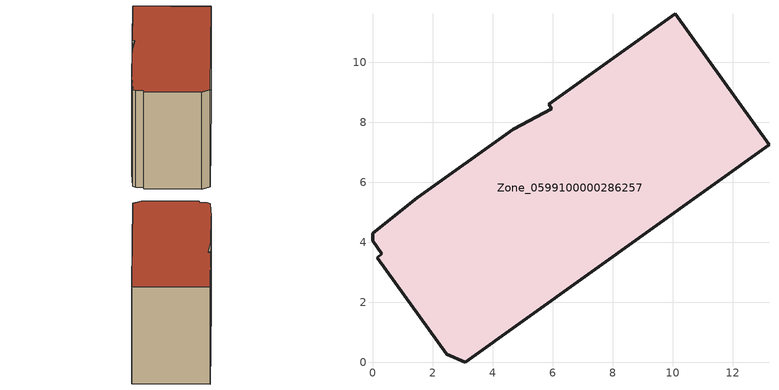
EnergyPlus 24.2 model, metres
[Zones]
Zone_0599100000286257
 floor ground (C_G): 0,4.05 0,4.3 1.49,5.48 4.69,7.76 5.97,8.46 5.86,8.6 10.09,11.62 13.21,7.25 3.09,0 2.47,0.27 0.16,3.49 0.3,3.62 z0
 wall outside (C_F): 2.47,0.27 3.09,0 13.21,7.25 10.09,11.62 5.86,8.6 5.97,8.46 4.69,7.76 1.49,5.48 0,4.3 0,4.05 0.3,3.62 0.16,3.49 2.47,0.27 z0:7.44
 roof outside (C_R): 0.3,3.62 0.16,3.49 2.47,0.27 3.09,0 13.21,7.25 10.09,11.62 5.86,8.6 5.97,8.46 4.69,7.76 1.49,5.48 0,4.3 0,4.05 z7.44
[BUILDING]
Pand.0599100000286257: North Axis=0; Terrain=City; Loads Convergence Tolerance Value=0.04; Temperature Convergence Tolerance Value=0.4; Solar Distribution=FullExterior; Maximum Number of Warmup Days=25; Minimum Number of Warmup Days=1
[Site:Location]
Rotterdam.The.Hague.AP_ZH_NLD Design_Conditions: Latitude=51.96; Longitude=4.45; Time Zone=1; Elevation=-4.5
[SITE:GROUNDTEMPERATURE:BUILDINGSURFACE]
18, 18, 18, 18, 18, 18, 18, 18, 18, 18, 18, 18
[MATERIAL] Thermal Absorptance=0.9; Solar Absorptance=0.7; Visible Absorptance=0.7
Name | Roughness | Thickness | Conductivity | Density | Specific Heat
G.TC.1975-1991 | MediumSmooth | 0.15 | 0.288461 | 540 | 1210
F.TC.1975-1991 | Rough | 0.3 | 0.230769 | 1920 | 840
R.TC.1975-1991 | MediumRough | 0.2 | 0.153846 | 1500 | 1000
[CONSTRUCTION]
C_G: G.TC.1975-1991
C_F: F.TC.1975-1991
C_R: R.TC.1975-1991
[ZONE]
Zone_0599100000286257: Type=1; Multiplier=1; Ceiling Height=Autocalculate; Volume=Autocalculate; Floor Area=autocalculate; Part of Total Floor Area=Yes
[ZONEINFILTRATION:DESIGNFLOWRATE]
Infil_Zone_0599100000286257: Zone or ZoneList or Space or SpaceList=Zone_0599100000286257; Schedule=AlwaysOn; Design Flow Rate Calculation Method=Flow/Area; Flow Rate per Floor Area=0.003; Constant Term Coefficient=1; Temperature Term Coefficient=0; Velocity Term Coefficient=0; Velocity Squared Term Coefficient=0
[HVACTEMPLATE:ZONE:IDEALLOADSAIRSYSTEM]
Zone_0599100000286257: Maximum Heating Supply Air Temperature=50; Minimum Cooling Supply Air Temperature=13; Maximum Heating Supply Air Humidity Ratio=0.0156; Minimum Cooling Supply Air Humidity Ratio=0.0077; Heating Limit=NoLimit; Cooling Limit=NoLimit; Dehumidification Control Type=ConstantSensibleHeatRatio; Cooling Sensible Heat Ratio=0.7; Dehumidification Setpoint=60; Humidification Control Type=None; Humidification Setpoint=30; Outdoor Air Method=None; Outdoor Air Flow Rate per Person=0.00944; Outdoor Air Flow Rate per Zone Floor Area=0; Outdoor Air Flow Rate per Zone=0; Demand Controlled Ventilation Type=None; Outdoor Air Economizer Type=NoEconomizer; Heat Recovery Type=None; Sensible Heat Recovery Effectiveness=0.7; Latent Heat Recovery Effectiveness=0.65
[ZONECONTROL:THERMOSTAT]
ThermostatControl_Zone_0599100000286257: Zone or ZoneList=Zone_0599100000286257; Control Type Schedule=DualSetpointControlType; Control 1=Thermostat_Zone_0599100000286257; Temperature Difference Between Cutout And Setpoint=0
[THERMOSTATSETPOINT:DUALSETPOINT]
Thermostat_Zone_0599100000286257: Heating Setpoint Temperature Schedule=HeatingSetpoint_Zone_0599100000286257; Cooling Setpoint Temperature Schedule=CoolingSetpoint_Zone_0599100000286257
[SCHEDULE:COMPACT]
HeatingSetpoint_Zone_0599100000286257: Through: 12/31, For: AllDays, Until: 24:00, 21
CoolingSetpoint_Zone_0599100000286257: Through: 12/31, For: AllDays, Until: 24:00, 24
DualSetpointControlType: Through: 12/31, For: AllDays, Until: 24:00, 4
AlwaysOn: Through: 12/31, For: AllDays, Until: 24:00, 1
